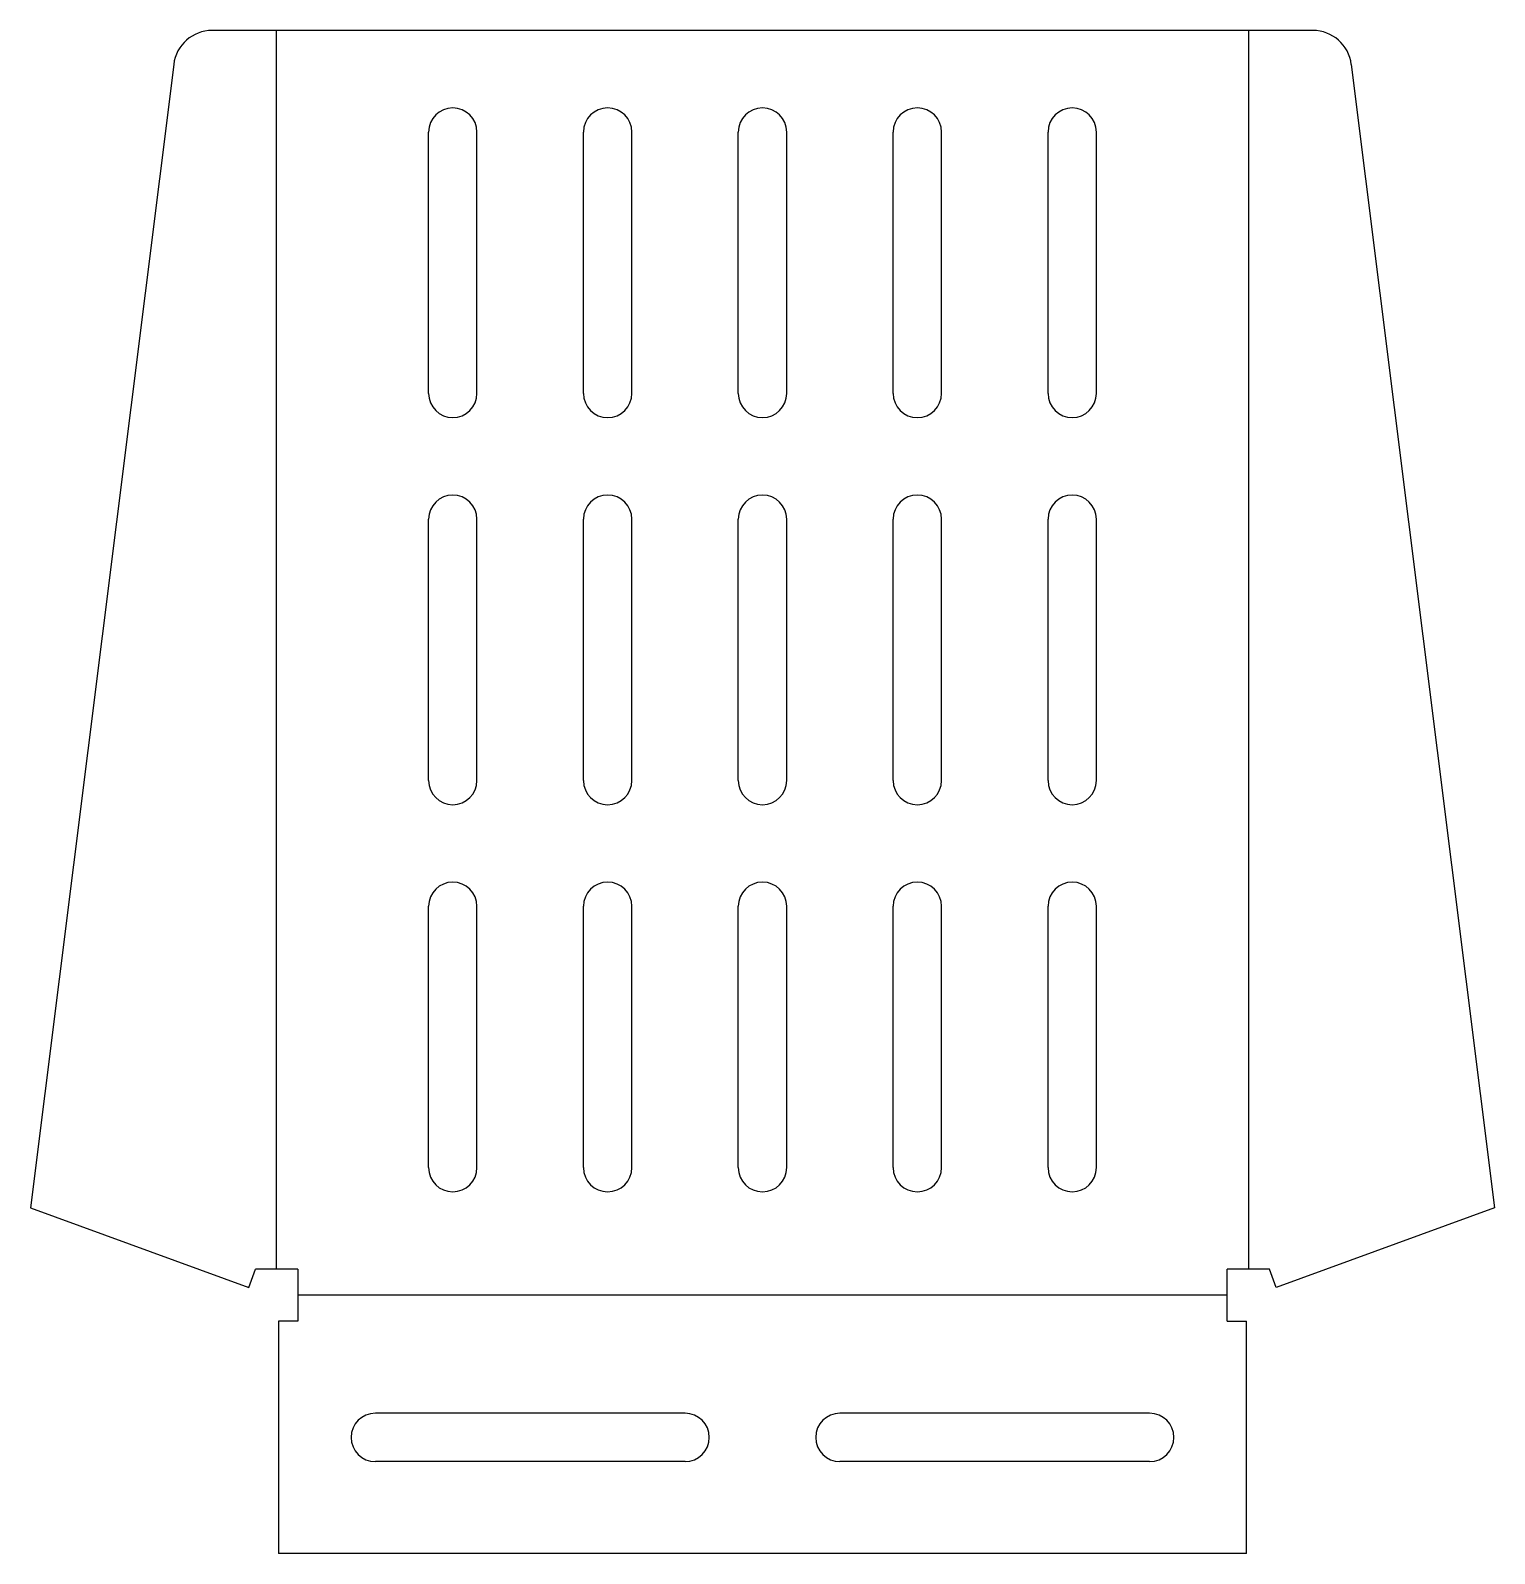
# Model space of a CAD drawing. Extents: x 28 to 269, y -20 to 230.
import ezdxf

# ---------------------------------------------------------------- set-up
doc = ezdxf.new("R2010")
doc.units = 0
doc.layers.add('View', color=7, linetype='CONTINUOUS')

msp = doc.modelspace()

# ---------------------------------------------------------------- linework, layer by layer
at = {"layer": 'View'}
for p, q in [((238.778, 229.917), (58.2222, 229.917)), ((68.8089, 26.7169), (68.8089, 229.917)), ((228.191, 229.917), (228.191, 26.7169)), ((51.9214, 224.356), (28.4296, 36.7643)), ((245.079, 224.356), (268.57, 36.7643)), ((93.7313, 170.386), (93.7313, 213.248)), ((101.669, 170.386), (101.669, 213.248)), ((119.131, 170.386), (119.131, 213.248)), ((127.069, 170.386), (127.069, 213.248)), ((144.531, 170.386), (144.531, 213.248)), ((152.469, 170.386), (152.469, 213.248)), ((169.931, 170.386), (169.931, 213.248)), ((177.869, 170.386), (177.869, 213.248)), ((195.331, 170.386), (195.331, 213.248)), ((203.269, 170.386), (203.269, 213.248)), ((93.7313, 106.886), (93.7313, 149.748)), ((101.669, 106.886), (101.669, 149.748)), ((119.131, 106.886), (119.131, 149.748)), ((127.069, 106.886), (127.069, 149.748)), ((144.531, 106.886), (144.531, 149.748)), ((152.469, 106.886), (152.469, 149.748)), ((169.931, 106.886), (169.931, 149.748)), ((177.869, 106.886), (177.869, 149.748)), ((195.331, 106.886), (195.331, 149.748)), ((203.269, 106.886), (203.269, 149.748)), ((93.7313, 43.3856), (93.7313, 86.2481)), ((101.669, 43.3856), (101.669, 86.2481)), ((119.131, 43.3856), (119.131, 86.2481)), ((127.069, 43.3856), (127.069, 86.2481)), ((144.531, 43.3856), (144.531, 86.2481)), ((152.469, 43.3856), (152.469, 86.2481)), ((169.931, 43.3856), (169.931, 86.2481)), ((177.869, 43.3856), (177.869, 86.2481)), ((195.331, 43.3856), (195.331, 86.2481)), ((203.269, 43.3856), (203.269, 86.2481)), ((28.4296, 36.7643), (64.2319, 23.7334)), ((268.57, 36.7643), (232.768, 23.7334)), ((64.2319, 23.7334), (65.3178, 26.7169)), ((72.3, 26.7169), (65.3178, 26.7169)), ((72.3, 26.7169), (72.3, 18.1831)), ((224.7, 18.1831), (224.7, 26.7169)), ((231.682, 26.7169), (224.7, 26.7169)), ((232.768, 23.7334), (231.682, 26.7169)), ((224.7, 22.45), (72.3, 22.45)), ((72.3, 18.1831), (69.125, 18.1831)), ((69.125, 18.1831), (69.125, -19.9169)), ((224.7, 18.1831), (227.875, 18.1831)), ((227.875, -19.9169), (227.875, 18.1831)), ((135.8, 3.10186), (85, 3.10186)), ((212, 3.10186), (161.2, 3.10186)), ((135.8, -4.83564), (85, -4.83564)), ((212, -4.83564), (161.2, -4.83564)), ((227.875, -19.9169), (69.125, -19.9169))]:
    msp.add_line(p, q, dxfattribs=at)
for centre, radius, start, end in [((58.2222, 223.567), 6.35, 90, 172.862), ((238.778, 223.567), 6.35, 7.13791, 90), ((97.7, 213.248), 3.96875, 0, 180), ((123.1, 213.248), 3.96875, 0, 180), ((148.5, 213.248), 3.96875, 0, 180), ((173.9, 213.248), 3.96875, 0, 180), ((199.3, 213.248), 3.96875, 0, 180), ((97.7, 170.386), 3.96875, 180, 0), ((123.1, 170.386), 3.96875, 180, 0), ((148.5, 170.386), 3.96875, 180, 0), ((173.9, 170.386), 3.96875, 180, 0), ((199.3, 170.386), 3.96875, 180, 0), ((97.7, 149.748), 3.96875, 0, 180), ((123.1, 149.748), 3.96875, 0, 180), ((148.5, 149.748), 3.96875, 0, 180), ((173.9, 149.748), 3.96875, 0, 180), ((199.3, 149.748), 3.96875, 0, 180), ((97.7, 106.886), 3.96875, 180, 0), ((123.1, 106.886), 3.96875, 180, 0), ((148.5, 106.886), 3.96875, 180, 0), ((173.9, 106.886), 3.96875, 180, 0), ((199.3, 106.886), 3.96875, 180, 0), ((97.7, 86.2481), 3.96875, 0, 180), ((123.1, 86.2481), 3.96875, 0, 180), ((148.5, 86.2481), 3.96875, 0, 180), ((173.9, 86.2481), 3.96875, 0, 180), ((199.3, 86.2481), 3.96875, 0, 180), ((97.7, 43.3856), 3.96875, 180, 0), ((123.1, 43.3856), 3.96875, 180, 0), ((148.5, 43.3856), 3.96875, 180, 0), ((173.9, 43.3856), 3.96875, 180, 0), ((199.3, 43.3856), 3.96875, 180, 0), ((85, -0.86689), 3.96875, 90, -90), ((135.8, -0.86689), 3.96875, -90, 90), ((161.2, -0.86689), 3.96875, 90, -90), ((212, -0.86689), 3.96875, -90, 90)]:
    msp.add_arc(centre, radius, start, end, dxfattribs=at)

doc.saveas('drawing.dxf')
